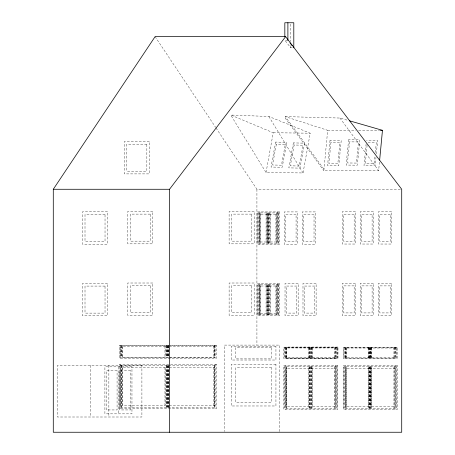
<?xml version="1.0" encoding="UTF-8"?>
<svg xmlns="http://www.w3.org/2000/svg" width="455" height="455" viewBox="0 0 455 455"><rect width="100%" height="100%" fill="white"/><g stroke="black" fill="none" stroke-linecap="round" stroke-linejoin="round"><path stroke-width="0.34" stroke-dasharray="2.27 1.71" d="M379.447 162.162L378.645 170.653L323.858 170.653L327.68 130.318L285.274 116.611L323.994 169.22M366.121 143.865L363.989 165.677L375.176 165.813L376.001 157.373M367.105 145.281L365.314 163.59L374.26 163.698L375.017 155.951M375.358 152.431L376.325 142.58L367.378 142.466M376.342 153.853L377.65 140.487L366.463 140.35M266.05 172.496L273.222 132.741L230.742 115.024L266.05 172.496L303.036 172.957L310.208 133.196L268.86 116.486L230.742 115.024M287.89 40.199L284.83 40.199L290.734 47.82L293.185 47.82M327.68 130.318L355.776 130.318M358.586 130.318L379.658 130.318M216.04 127.98L256.921 189.274L401.714 189.274M269.451 214.265L277.015 214.265L277.015 241.986L269.451 241.986M269.451 286.007L277.015 286.007L277.015 313.455L269.451 313.455M169.3 346.249L214.379 346.249M309.815 347.967L285.717 347.967L285.717 357.613L309.815 357.613M311.078 347.967L335.921 347.967L335.921 357.613L311.078 357.613M369.284 348.024L345.186 348.024L345.186 357.67L369.284 357.67M169.3 357.238L214.379 357.238M169.3 367.412L214.379 367.412M309.815 368.544L285.717 368.544L285.717 406.361L309.815 406.361M311.078 368.544L335.921 368.544L335.921 406.361L311.078 406.361M369.284 368.601L345.186 368.601L345.186 406.417L369.284 406.417M169.3 405.422L214.379 405.422M273.222 132.741L310.208 133.196M285.274 116.611L339.925 118.044L347.353 120.188M339.925 118.044L378.645 170.653M285.137 118.044L323.858 170.653M155.104 36.628L215.647 127.389M268.86 116.486L303.036 172.957M395.975 347.557L395.975 358.142M395.975 366.758L395.975 408.26M395.014 347.205L395.014 358.489M395.014 365.399L395.014 409.625M394.491 347.557L394.491 358.142M394.491 366.758L394.491 408.26M393.945 347.557L393.945 358.142M393.945 366.758L393.945 408.26M371.616 348.024L371.616 357.67M371.616 368.601L371.616 406.417M371.502 347.557L371.502 358.142M371.502 366.758L371.502 408.26M370.956 347.557L370.956 358.142M370.956 366.758L370.956 408.26M370.626 347.557L370.626 358.142M370.626 366.758L370.626 408.26M370.08 347.557L370.08 358.142M370.08 366.758L370.08 408.26M369.841 347.557L369.841 358.142M369.841 366.758L369.841 408.26M369.289 347.557L369.289 358.142M369.289 366.758L369.289 408.26M369.056 347.557L369.056 358.142M369.056 366.758L369.056 408.26M368.51 347.557L368.51 358.142M368.51 366.758L368.51 408.26M368.18 348.024L368.18 357.67M368.18 368.601L368.18 406.417M346.283 348.024L346.283 357.67M346.283 368.601L346.283 406.417M346.181 347.557L346.181 358.142M346.181 366.758L346.181 408.26M345.635 347.557L345.635 358.142M345.635 366.758L345.635 408.26M345.368 347.205L345.368 358.489M345.368 365.399L345.368 409.625M344.475 347.557L344.475 358.142M344.475 366.758L344.475 408.26M336.512 347.495L336.512 358.085M336.512 366.702L336.512 408.203M335.545 347.148L335.545 358.432M335.545 365.337L335.545 409.568M335.022 347.495L335.022 358.085M335.022 366.702L335.022 408.203M334.476 347.495L334.476 358.085M334.476 366.702L334.476 408.203M312.147 347.967L312.147 357.613M312.147 368.544L312.147 406.361M312.039 347.495L312.039 358.085M312.039 366.702L312.039 408.203M311.487 347.495L311.487 358.085M311.487 366.702L311.487 408.203M311.163 347.495L311.163 358.085M311.163 366.702L311.163 408.203M310.611 347.495L310.611 358.085M310.611 366.702L310.611 408.203M310.373 347.495L310.373 358.085M310.373 366.702L310.373 408.203M309.827 347.495L309.827 358.085M309.827 366.702L309.827 408.203M309.588 347.495L309.588 358.085M309.588 366.702L309.588 408.203M309.042 347.495L309.042 358.085M309.042 366.702L309.042 408.203M308.712 347.967L308.712 357.613M308.712 368.544L308.712 406.361M290.734 24.143L290.734 41.553M290.734 45.733L290.734 47.82M286.815 347.967L286.815 357.613M286.815 368.544L286.815 406.361M286.718 347.495L286.718 358.085M286.718 366.702L286.718 408.203M286.167 366.702L286.167 408.203M285.899 347.148L285.899 358.432M285.899 365.337L285.899 409.568M285.006 347.495L285.006 358.085M285.006 366.702L285.006 408.203M279.649 431.539L279.649 345.095L224.361 345.095L224.361 431.539M278.142 212.917L278.142 243.34M278.142 284.671L278.142 314.792M277.328 211.916L277.328 244.335M277.328 283.681L277.328 315.781M277.044 212.917L277.044 243.34M277.044 284.671L277.044 314.792M276.498 212.917L276.498 243.34M276.498 284.671L276.498 314.792M275.923 214.265L275.923 241.986M275.923 286.007L275.923 313.455M270.543 214.265L270.543 241.986M270.543 286.007L270.543 313.455M269.969 212.917L269.969 243.34M269.969 284.671L269.969 314.792M269.423 212.917L269.423 243.34M269.423 284.671L269.423 314.792M268.842 212.917L268.842 243.34M268.842 284.671L268.842 314.792M267.779 212.917L267.779 243.34M267.779 284.671L267.779 314.792M267.204 212.917L267.204 243.34M267.204 284.671L267.204 314.792M266.653 212.917L266.653 243.34M266.653 284.671L266.653 314.792M266.078 214.265L266.078 241.986M266.078 286.007L266.078 313.455M260.698 214.265L260.698 241.986M260.698 286.007L260.698 313.455M260.123 212.917L260.123 243.34M260.123 284.671L260.123 314.792M259.577 212.917L259.577 243.34M259.577 284.671L259.577 314.792M259.293 211.916L259.293 244.335M259.293 283.681L259.293 315.781M258.48 212.917L258.48 243.34M258.48 284.671L258.48 314.792M256.921 189.274L256.921 345.095M215.687 345.317L215.687 358.17M215.687 364.193L215.687 408.641M214.424 345.715L214.424 357.772M214.424 365.564L214.424 407.271M214.379 345.715L214.379 357.772M214.379 365.564L214.379 407.271M213.554 346.249L213.554 357.238M213.554 367.412L213.554 405.422M168.714 345.715L168.714 357.772M168.714 365.564L168.714 407.271M168.487 345.715L168.487 357.772M168.487 365.564L168.487 407.271M168.077 345.715L168.077 357.772M168.077 365.564L168.077 407.271M167.85 345.715L167.85 357.772M167.85 365.564L167.85 407.271M167.258 345.715L167.258 357.772M167.258 365.564L167.258 407.271M167.03 345.715L167.03 357.772M167.03 365.564L167.03 407.271M166.445 345.715L166.445 357.772M166.445 365.564L166.445 407.271M166.217 345.715L166.217 357.772M166.217 365.564L166.217 407.271M164.96 346.249L164.96 357.238M164.96 367.412L164.96 405.422M122.594 346.249L122.594 357.238M122.594 367.412L122.594 405.422M121.496 345.715L121.496 357.772M121.496 365.564L121.496 407.271M121.269 345.715L121.269 357.772M121.269 365.564L121.269 407.271M120.939 345.715L120.939 357.772M120.939 365.564L120.939 407.271M120.103 345.317L120.103 358.17M120.103 364.193L120.103 408.641M118.436 366.838L118.436 413.851M108.864 365.393L108.864 417.002M90.391 365.393L90.391 417.002M330.029 140.35L327.554 165.677L338.742 165.813L341.216 140.487L330.029 140.35M330.944 142.466L328.88 163.59L337.826 163.698L339.891 142.58L330.944 142.466M348.61 139.731L346.136 165.057L357.323 165.193L359.797 139.867L348.61 139.731M349.525 141.846L347.461 162.964L356.407 163.078L358.466 141.96L349.525 141.846M275.622 142.068L271.043 167.036L282.197 167.309L286.775 142.341L275.622 142.068M276.361 144.167L272.539 164.983L281.463 165.205L285.279 144.389L276.361 144.167M293.395 142.898L288.817 167.867L299.97 168.14L304.549 143.171L293.395 142.898M294.135 145.003L290.313 165.819L299.236 166.035L303.053 145.219L294.135 145.003M149.354 141.471L124.306 141.471L124.306 173.895L149.354 173.895L149.354 141.471M146.846 144.167L126.82 144.167L126.82 171.199L146.846 171.199L146.846 144.167M152.812 211.421L127.764 211.421L127.764 243.846L152.812 243.846L152.812 211.421M254.163 211.421L229.115 211.421L229.115 243.846L254.163 243.846L254.163 211.421M355.474 211.615L342.353 211.615L342.353 244.034L355.474 244.034L355.474 211.615M373.43 211.615L360.309 211.615L360.309 244.034L373.43 244.034L373.43 211.615M391.63 211.615L378.509 211.615L378.509 244.034L391.63 244.034L391.63 211.615M107.545 211.802L82.497 211.802L82.497 244.221L107.545 244.221L107.545 211.802M279.518 211.916L257.103 211.916L257.103 244.335L279.518 244.335L279.518 211.916M297.394 211.916L284.278 211.916L284.278 244.335L297.394 244.335L297.394 211.916M315.349 211.916L302.234 211.916L302.234 244.335L315.349 244.335L315.349 211.916M278.688 212.917L257.934 212.917L257.934 243.34L278.688 243.34L278.688 212.917M150.298 214.117L130.272 214.117L130.272 241.15L150.298 241.15L150.298 214.117M251.649 214.117L231.623 214.117L231.623 241.15L251.649 241.15L251.649 214.117M267.17 214.265L259.606 214.265L259.606 241.986L267.17 241.986L267.17 214.265M354.155 214.311L343.667 214.311L343.667 241.338L354.155 241.338L354.155 214.311M372.11 214.311L361.623 214.311L361.623 241.338L372.11 241.338L372.11 214.311M390.316 214.311L379.823 214.311L379.823 241.338L390.316 241.338L390.316 214.311M105.031 214.498L85.005 214.498L85.005 241.531L105.031 241.531L105.031 214.498M296.08 214.612L285.592 214.612L285.592 241.645L296.08 241.645L296.08 214.612M314.035 214.612L303.548 214.612L303.548 241.645L314.035 241.645L314.035 214.612M152.812 283.01L127.764 283.01L127.764 315.429L152.812 315.429L152.812 283.01M254.163 283.01L229.115 283.01L229.115 315.429L254.163 315.429L254.163 283.01M355.474 283.198L342.353 283.198L342.353 315.616L355.474 315.616L355.474 283.198M373.43 283.198L360.309 283.198L360.309 315.616L373.43 315.616L373.43 283.198M391.63 283.198L378.509 283.198L378.509 315.616L391.63 315.616L391.63 283.198M298.156 283.363L285.035 283.363L285.035 315.781L298.156 315.781L298.156 283.363M316.111 283.363L302.99 283.363L302.99 315.781L316.111 315.781L316.111 283.363M107.545 283.385L82.497 283.385L82.497 315.804L107.545 315.804L107.545 283.385M279.518 283.681L257.103 283.681L257.103 315.781L279.518 315.781L279.518 283.681M278.688 284.671L257.934 284.671L257.934 314.792L278.688 314.792L278.688 284.671M150.298 285.7L130.272 285.7L130.272 312.733L150.298 312.733L150.298 285.7M251.649 285.7L231.623 285.7L231.623 312.733L251.649 312.733L251.649 285.7M354.155 285.894L343.667 285.894L343.667 312.921L354.155 312.921L354.155 285.894M372.11 285.894L361.623 285.894L361.623 312.921L372.11 312.921L372.11 285.894M390.316 285.894L379.823 285.894L379.823 312.921L390.316 312.921L390.316 285.894M267.17 286.007L259.606 286.007L259.606 313.455L267.17 313.455L267.17 286.007M105.031 286.081L85.005 286.081L85.005 313.114L105.031 313.114L105.031 286.081M296.836 286.058L286.349 286.058L286.349 313.091L296.836 313.091L296.836 286.058M314.792 286.058L304.304 286.058L304.304 313.091L314.792 313.091L314.792 286.058M216.597 345.317L119.193 345.317L119.193 358.17L216.597 358.17L216.597 345.317M214.652 345.715L120.712 345.715L120.712 357.772L214.652 357.772L214.652 345.715M165.398 346.249L122.139 346.249L122.139 357.238L165.398 357.238L165.398 346.249M275.94 346.374L231.248 346.374L231.248 360.019L275.94 360.019L275.94 346.374M337.991 347.068L286.149 347.068L286.149 358.489L337.991 358.489L337.991 347.068M337.735 347.148L283.71 347.148L283.71 358.432L337.735 358.432L337.735 347.148M397.204 347.205L343.178 347.205L343.178 358.489L397.204 358.489L397.204 347.205M271.464 347.512L235.724 347.512L235.724 358.887L271.464 358.887L271.464 347.512M337.058 347.495L284.46 347.495L284.46 358.085L337.058 358.085L337.058 347.495M396.527 347.557L343.923 347.557L343.923 358.142L396.527 358.142L396.527 347.557M395.389 348.024L370.546 348.024L370.546 357.67L395.389 357.67L395.389 348.024M216.597 364.193L119.193 364.193L119.193 408.641L216.597 408.641L216.597 364.193M275.94 364.193L231.248 364.193L231.248 405.979L275.94 405.979L275.94 364.193M337.735 365.337L283.71 365.337L283.71 409.568L337.735 409.568L337.735 365.337M141.903 365.393L57.353 365.393L57.353 417.002L141.903 417.002L141.903 365.393M397.204 365.399L343.178 365.399L343.178 409.625L397.204 409.625L397.204 365.399M214.652 365.564L120.712 365.564L120.712 407.271L214.652 407.271L214.652 365.564M337.058 366.702L284.46 366.702L284.46 408.203L337.058 408.203L337.058 366.702M396.527 366.758L343.923 366.758L343.923 408.26L396.527 408.26L396.527 366.758M131.961 366.838L104.906 366.838L104.906 413.851L131.961 413.851L131.961 366.838M165.398 367.412L122.139 367.412L122.139 405.422L165.398 405.422L165.398 367.412M271.464 367.663L235.724 367.663L235.724 402.504L271.464 402.504L271.464 367.663M395.389 368.601L370.546 368.601L370.546 406.417L395.389 406.417L395.389 368.601M117.077 370.745L106.265 370.745L106.265 409.944L117.077 409.944L117.077 370.745M130.602 370.745L119.79 370.745L119.79 409.944L130.602 409.944L130.602 370.745M268.325 243.34L268.325 212.917L268.296 243.34M268.325 314.792L268.325 284.671L268.296 314.792"/><path stroke-width="0.68" d="M379.652 160.035L382.467 130.318L349.377 120.768M53.286 189.274L155.104 36.628L285.615 36.628L401.714 189.274L401.714 432.25L53.286 432.25L53.286 189.274L169.522 189.274L285.615 36.628M380.363 130.318L382.467 130.318M290 42.924L292.11 45.642M293.799 47.82L293.799 22.75L284.83 22.75L284.83 36.713M287.89 22.75L287.89 40.199M169.522 189.274L169.522 432.25"/></g></svg>
